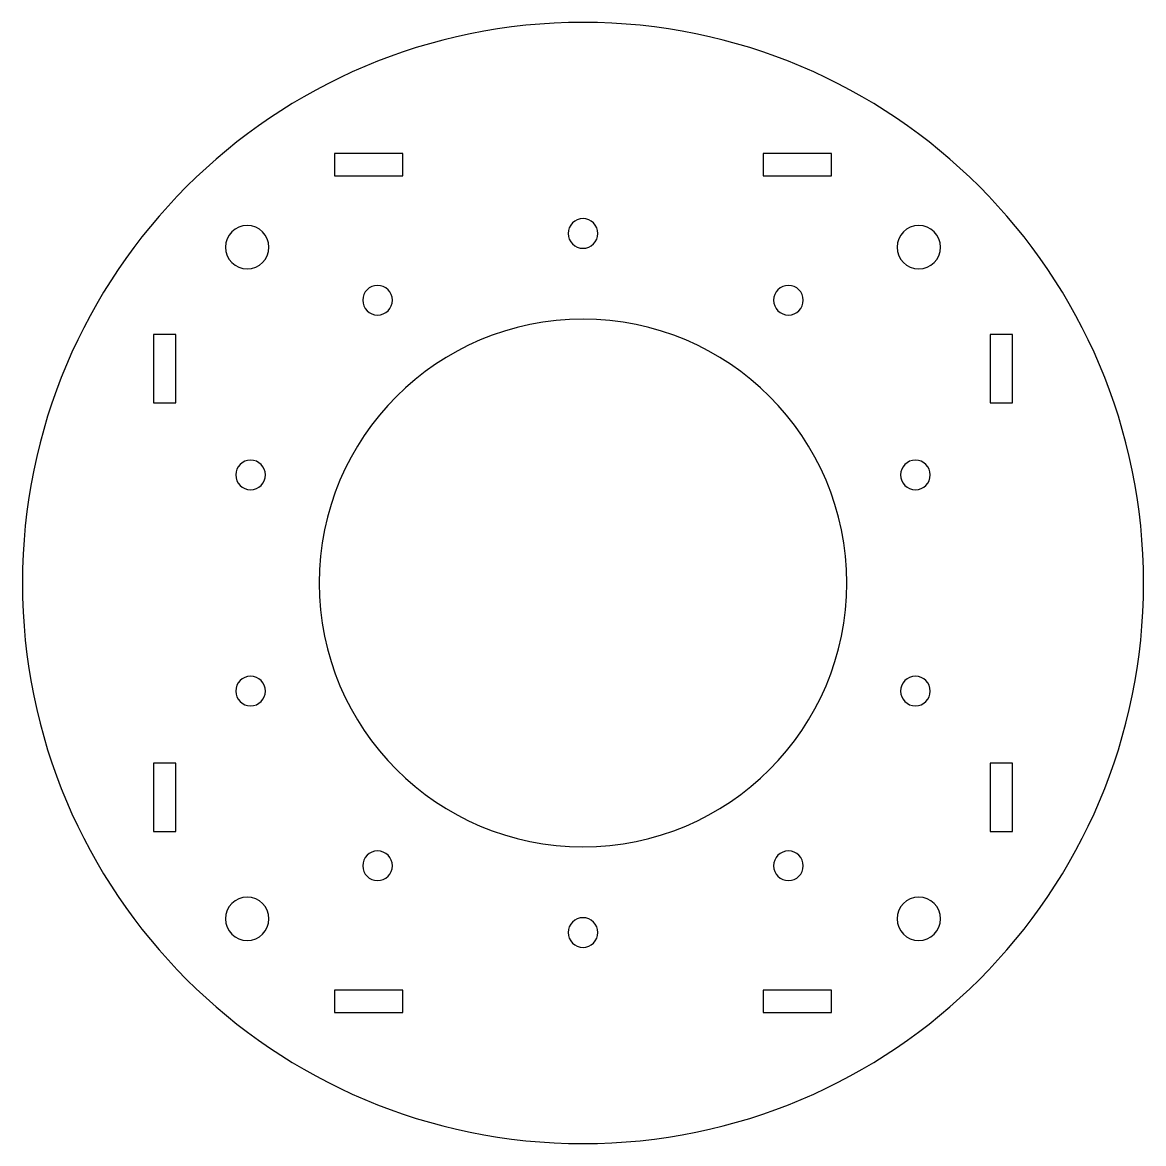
# Model space of a CAD drawing. Header units: millimetres. Extents: x 6 to 176, y 6 to 176.
import ezdxf

# ---------------------------------------------------------------- set-up
doc = ezdxf.new("R2010")
doc.units = ezdxf.units.MM

msp = doc.modelspace()

# ---------------------------------------------------------------- linework, layer by layer
at = {"layer": 'CUT'}
for p, q in [((63.7, 156.0941), (53.3, 156.0941)), ((53.3, 156.0941), (53.3, 152.7191)), ((63.7, 152.7191), (63.7, 156.0941)), ((128.7, 156.0941), (118.3, 156.0941)), ((118.3, 156.0941), (118.3, 152.7191)), ((128.7, 152.7191), (128.7, 156.0941)), ((53.3, 152.7191), (63.7, 152.7191)), ((118.3, 152.7191), (128.7, 152.7191)), ((29.275, 128.6941), (25.9, 128.6941)), ((25.9, 128.6941), (25.9, 118.2941)), ((29.275, 118.2941), (29.275, 128.6941)), ((156.1, 128.6941), (152.725, 128.6941)), ((152.725, 128.6941), (152.725, 118.2941)), ((156.1, 118.2941), (156.1, 128.6941)), ((25.9, 118.2941), (29.275, 118.2941)), ((152.725, 118.2941), (156.1, 118.2941)), ((29.275, 63.6941), (25.9, 63.6941)), ((25.9, 63.6941), (25.9, 53.2941)), ((29.275, 53.2941), (29.275, 63.6941)), ((156.1, 63.6941), (152.725, 63.6941)), ((152.725, 63.6941), (152.725, 53.2941)), ((156.1, 53.2941), (156.1, 63.6941)), ((25.9, 53.2941), (29.275, 53.2941)), ((152.725, 53.2941), (156.1, 53.2941)), ((63.7, 29.2691), (53.3, 29.2691)), ((53.3, 29.2691), (53.3, 25.8941)), ((63.7, 25.8941), (63.7, 29.2691)), ((128.7, 29.2691), (118.3, 29.2691)), ((118.3, 29.2691), (118.3, 25.8941)), ((128.7, 25.8941), (128.7, 29.2691)), ((53.3, 25.8941), (63.7, 25.8941)), ((118.3, 25.8941), (128.7, 25.8941))]:
    msp.add_line(p, q, dxfattribs=at)
for centre, radius, start, end in [((91, 90.9941), 85, 0, 180), ((91, 143.9941), 2.25, 0, 180), ((40.0883, 141.9058), 3.3, 0, 180), ((141.9117, 141.9058), 3.3, 0, 180), ((91, 143.9941), 2.25, 180, 0), ((40.0883, 141.9058), 3.3, 180, 0), ((141.9117, 141.9058), 3.3, 180, 0), ((59.8474, 133.872), 2.25, 0, 180), ((122.1526, 133.872), 2.25, 0, 180), ((59.8474, 133.872), 2.25, 180, 0), ((122.1526, 133.872), 2.25, 180, 0), ((91, 90.9941), 40, 0, 180), ((40.594, 107.372), 2.25, 0, 180), ((141.406, 107.372), 2.25, 0, 180), ((40.594, 107.372), 2.25, 180, 0), ((141.406, 107.372), 2.25, 180, 0), ((91, 90.9941), 85, 180, 0), ((91, 90.9941), 40, 180, 0), ((40.594, 74.6162), 2.25, 0, 180), ((141.406, 74.6162), 2.25, 0, 180), ((40.594, 74.6162), 2.25, 180, 0), ((141.406, 74.6162), 2.25, 180, 0), ((59.8474, 48.1162), 2.25, 0, 180), ((122.1526, 48.1162), 2.25, 0, 180), ((59.8474, 48.1162), 2.25, 180, 0), ((122.1526, 48.1162), 2.25, 180, 0), ((40.0883, 40.0824), 3.3, 0, 180), ((141.9117, 40.0824), 3.3, 0, 180), ((40.0883, 40.0824), 3.3, 180, 0), ((91, 37.9941), 2.25, 0, 180), ((141.9117, 40.0824), 3.3, 180, 0), ((91, 37.9941), 2.25, 180, 0)]:
    msp.add_arc(centre, radius, start, end, dxfattribs=at)

doc.saveas('drawing.dxf')
